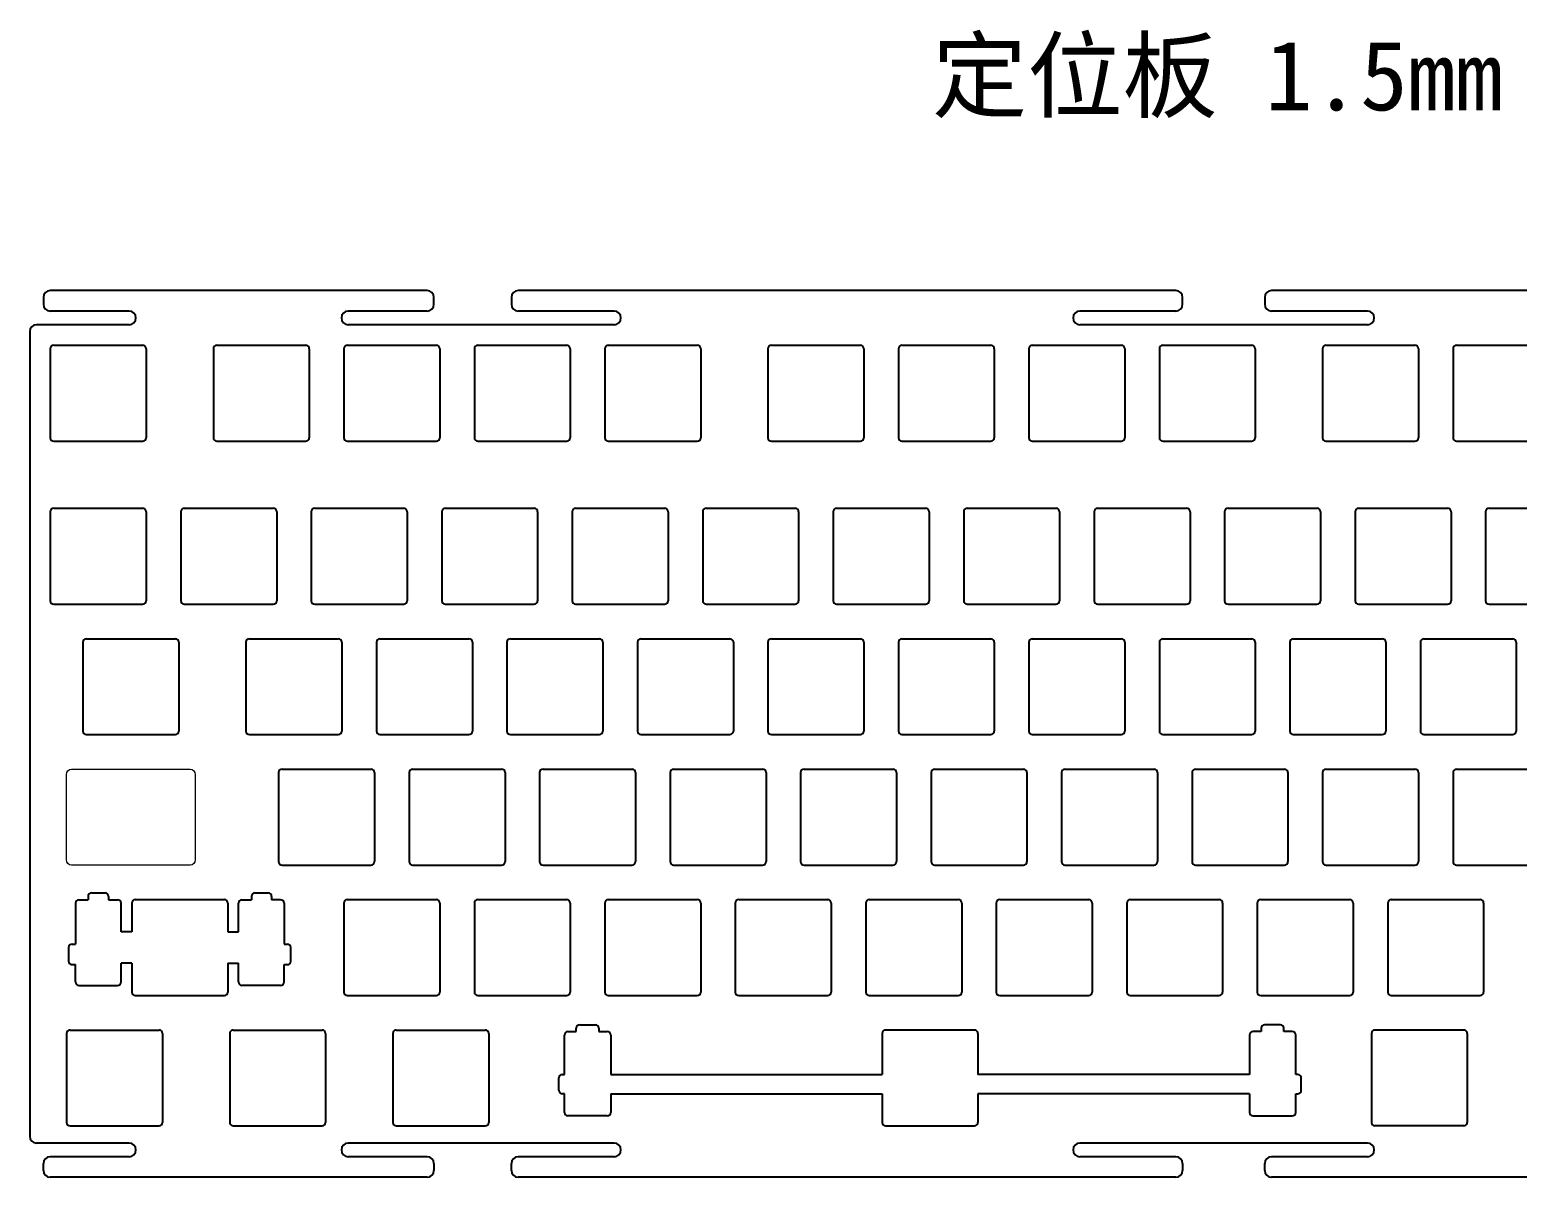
# Model space of a CAD drawing. Header units: millimetres. Extents: x 2242 to 2591, y 1821 to 1988.
# Drawn here: x 2242.2 to 2459.4, y 1820.9 to 1988.5 of the extents above; entities that cross this region are included whole.
import ezdxf

# ---------------------------------------------------------------- set-up
doc = ezdxf.new("R2010")
doc.units = ezdxf.units.MM
doc.layers.add('SUIT-00-06_PBL1', color=7, linetype='Continuous')
doc.styles.get("Standard").update_dxf_attribs({"font": 'arial.ttf'})

# ---------------------------------------------------------------- blocks, each defined once
blk = doc.blocks.new('block 72')
at = {"color": 7, "lineweight": 18}
blk.add_open_spline([(103.53, 179.04), (103.53, 179.04), (86.23, 179.04), (86.23, 179.04), (85.82, 179.04), (85.48, 178.7), (85.48, 178.29), (85.48, 178.29), (85.48, 165.79), (85.48, 165.79), (85.48, 165.37), (85.82, 165.04), (86.23, 165.04), (86.23, 165.04), (103.53, 165.04), (103.53, 165.04), (103.94, 165.04), (104.28, 165.37), (104.28, 165.79), (104.28, 165.79), (104.28, 178.29), (104.28, 178.29), (104.28, 178.7), (103.94, 179.04), (103.53, 179.04)], degree=3, knots=[0, 0, 0, 0, 1, 1, 1, 2, 2, 2, 3, 3, 3, 4, 4, 4, 5, 5, 5, 6, 6, 6, 7, 7, 7, 8, 8, 8, 8], dxfattribs=at)

msp = doc.modelspace()

# ---------------------------------------------------------------- linework, layer by layer
for p, q in [((2245.22, 1941.89), (2245.22, 1928.89)), ((2245.72, 1942.39), (2258.72, 1942.39)), ((2259.22, 1941.89), (2259.22, 1928.89)), ((2269.03, 1941.89), (2269.03, 1928.89)), ((2269.53, 1942.39), (2282.53, 1942.39)), ((2283.03, 1941.89), (2283.03, 1928.89)), ((2288.08, 1941.89), (2288.08, 1928.89)), ((2288.58, 1942.39), (2301.58, 1942.39)), ((2302.08, 1941.89), (2302.08, 1928.89)), ((2307.13, 1941.89), (2307.13, 1928.89)), ((2307.63, 1942.39), (2320.63, 1942.39)), ((2321.13, 1941.89), (2321.13, 1928.89)), ((2326.18, 1941.89), (2326.18, 1928.89)), ((2326.68, 1942.39), (2339.68, 1942.39)), ((2340.18, 1941.89), (2340.18, 1928.89)), ((2349.99, 1941.89), (2349.99, 1928.89)), ((2350.49, 1942.39), (2363.49, 1942.39)), ((2363.99, 1941.89), (2363.99, 1928.89)), ((2369.04, 1941.89), (2369.04, 1928.89)), ((2369.54, 1942.39), (2382.54, 1942.39)), ((2383.04, 1941.89), (2383.04, 1928.89)), ((2388.09, 1941.89), (2388.09, 1928.89)), ((2388.59, 1942.39), (2401.59, 1942.39)), ((2402.09, 1941.89), (2402.09, 1928.89)), ((2407.14, 1941.89), (2407.14, 1928.89)), ((2407.64, 1942.39), (2420.64, 1942.39)), ((2421.14, 1941.89), (2421.14, 1928.89)), ((2430.96, 1941.89), (2430.96, 1928.89)), ((2431.46, 1942.39), (2444.46, 1942.39)), ((2444.96, 1941.89), (2444.96, 1928.89)), ((2450.01, 1941.89), (2450.01, 1928.89)), ((2450.51, 1942.39), (2463.51, 1942.39)), ((2245.72, 1928.39), (2258.72, 1928.39)), ((2269.53, 1928.39), (2282.53, 1928.39)), ((2288.58, 1928.39), (2301.58, 1928.39)), ((2307.63, 1928.39), (2320.63, 1928.39)), ((2326.68, 1928.39), (2339.68, 1928.39)), ((2350.49, 1928.39), (2363.49, 1928.39)), ((2369.54, 1928.39), (2382.54, 1928.39)), ((2388.59, 1928.39), (2401.59, 1928.39)), ((2407.64, 1928.39), (2420.64, 1928.39)), ((2431.46, 1928.39), (2444.46, 1928.39)), ((2450.51, 1928.39), (2463.51, 1928.39)), ((2245.22, 1918.08), (2245.22, 1905.08)), ((2245.72, 1918.58), (2258.72, 1918.58)), ((2259.22, 1918.08), (2259.22, 1905.08)), ((2264.27, 1918.08), (2264.27, 1905.08)), ((2264.77, 1918.58), (2277.77, 1918.58)), ((2278.27, 1918.08), (2278.27, 1905.08)), ((2283.32, 1918.08), (2283.32, 1905.08)), ((2283.82, 1918.58), (2296.82, 1918.58)), ((2297.32, 1918.08), (2297.32, 1905.08)), ((2302.37, 1918.08), (2302.37, 1905.08)), ((2302.87, 1918.58), (2315.87, 1918.58)), ((2316.37, 1918.08), (2316.37, 1905.08)), ((2321.42, 1918.08), (2321.42, 1905.08)), ((2321.92, 1918.58), (2334.92, 1918.58)), ((2335.42, 1918.08), (2335.42, 1905.08)), ((2340.47, 1918.08), (2340.47, 1905.08)), ((2340.97, 1918.58), (2353.97, 1918.58)), ((2354.47, 1918.08), (2354.47, 1905.08)), ((2359.52, 1918.08), (2359.52, 1905.08)), ((2360.02, 1918.58), (2373.02, 1918.58)), ((2373.52, 1918.08), (2373.52, 1905.08)), ((2378.57, 1918.08), (2378.57, 1905.08)), ((2379.07, 1918.58), (2392.07, 1918.58)), ((2392.57, 1918.08), (2392.57, 1905.08)), ((2397.62, 1918.08), (2397.62, 1905.08)), ((2398.12, 1918.58), (2411.12, 1918.58)), ((2411.62, 1918.08), (2411.62, 1905.08)), ((2416.67, 1918.08), (2416.67, 1905.08)), ((2417.17, 1918.58), (2430.17, 1918.58)), ((2430.67, 1918.08), (2430.67, 1905.08)), ((2435.72, 1918.08), (2435.72, 1905.08)), ((2436.22, 1918.58), (2449.22, 1918.58)), ((2449.72, 1918.08), (2449.72, 1905.08)), ((2454.77, 1918.08), (2454.77, 1905.08)), ((2455.27, 1918.58), (2468.27, 1918.58)), ((2245.72, 1904.58), (2258.72, 1904.58)), ((2264.77, 1904.58), (2277.77, 1904.58)), ((2283.82, 1904.58), (2296.82, 1904.58)), ((2302.87, 1904.58), (2315.87, 1904.58)), ((2321.92, 1904.58), (2334.92, 1904.58)), ((2340.97, 1904.58), (2353.97, 1904.58)), ((2360.02, 1904.58), (2373.02, 1904.58)), ((2379.07, 1904.58), (2392.07, 1904.58)), ((2398.12, 1904.58), (2411.12, 1904.58)), ((2417.17, 1904.58), (2430.17, 1904.58)), ((2436.22, 1904.58), (2449.22, 1904.58)), ((2455.27, 1904.58), (2468.27, 1904.58)), ((2249.98, 1899.03), (2249.98, 1886.03)), ((2250.48, 1899.53), (2263.48, 1899.53)), ((2263.98, 1899.03), (2263.98, 1886.03)), ((2273.79, 1899.03), (2273.79, 1886.03)), ((2274.29, 1899.53), (2287.29, 1899.53)), ((2287.79, 1899.03), (2287.79, 1886.03)), ((2292.84, 1899.03), (2292.84, 1886.03)), ((2293.34, 1899.53), (2306.34, 1899.53)), ((2306.84, 1899.03), (2306.84, 1886.03)), ((2311.89, 1899.03), (2311.89, 1886.03)), ((2312.39, 1899.53), (2325.39, 1899.53)), ((2325.89, 1899.03), (2325.89, 1886.03)), ((2330.94, 1899.03), (2330.94, 1886.03)), ((2331.44, 1899.53), (2344.44, 1899.53)), ((2344.94, 1899.03), (2344.94, 1886.03)), ((2349.99, 1899.03), (2349.99, 1886.03)), ((2350.49, 1899.53), (2363.49, 1899.53)), ((2363.99, 1899.03), (2363.99, 1886.03)), ((2369.04, 1899.03), (2369.04, 1886.03)), ((2369.54, 1899.53), (2382.54, 1899.53)), ((2383.04, 1899.03), (2383.04, 1886.03)), ((2388.09, 1899.03), (2388.09, 1886.03)), ((2388.59, 1899.53), (2401.59, 1899.53)), ((2402.09, 1899.03), (2402.09, 1886.03)), ((2407.14, 1899.03), (2407.14, 1886.03)), ((2407.64, 1899.53), (2420.64, 1899.53)), ((2421.14, 1899.03), (2421.14, 1886.03)), ((2426.19, 1899.03), (2426.19, 1886.03)), ((2426.69, 1899.53), (2439.69, 1899.53)), ((2440.19, 1899.03), (2440.19, 1886.03)), ((2445.24, 1899.03), (2445.24, 1886.03)), ((2445.74, 1899.53), (2458.74, 1899.53)), ((2459.24, 1899.03), (2459.24, 1886.03)), ((2250.48, 1885.53), (2263.48, 1885.53)), ((2274.29, 1885.53), (2287.29, 1885.53)), ((2293.34, 1885.53), (2306.34, 1885.53)), ((2312.39, 1885.53), (2325.39, 1885.53)), ((2331.44, 1885.53), (2344.44, 1885.53)), ((2350.49, 1885.53), (2363.49, 1885.53)), ((2369.54, 1885.53), (2382.54, 1885.53)), ((2388.59, 1885.53), (2401.59, 1885.53)), ((2407.64, 1885.53), (2420.64, 1885.53)), ((2426.69, 1885.53), (2439.69, 1885.53)), ((2445.74, 1885.53), (2458.74, 1885.53)), ((2278.56, 1879.98), (2278.56, 1866.98)), ((2279.06, 1880.48), (2292.06, 1880.48)), ((2292.56, 1879.98), (2292.56, 1866.98)), ((2297.61, 1879.98), (2297.61, 1866.98)), ((2298.11, 1880.48), (2311.11, 1880.48)), ((2311.61, 1879.98), (2311.61, 1866.98)), ((2316.66, 1879.98), (2316.66, 1866.98)), ((2317.16, 1880.48), (2330.16, 1880.48)), ((2330.66, 1879.98), (2330.66, 1866.98)), ((2335.71, 1879.98), (2335.71, 1866.98)), ((2336.21, 1880.48), (2349.21, 1880.48)), ((2349.71, 1879.98), (2349.71, 1866.98)), ((2354.76, 1879.98), (2354.76, 1866.98)), ((2355.26, 1880.48), (2368.26, 1880.48)), ((2368.76, 1879.98), (2368.76, 1866.98)), ((2373.81, 1879.98), (2373.81, 1866.98)), ((2374.31, 1880.48), (2387.31, 1880.48)), ((2387.81, 1879.98), (2387.81, 1866.98)), ((2392.86, 1879.98), (2392.86, 1866.98)), ((2393.36, 1880.48), (2406.36, 1880.48)), ((2406.86, 1879.98), (2406.86, 1866.98)), ((2411.91, 1879.98), (2411.91, 1866.98)), ((2412.41, 1880.48), (2425.41, 1880.48)), ((2425.91, 1879.98), (2425.91, 1866.98)), ((2430.96, 1879.98), (2430.96, 1866.98)), ((2431.46, 1880.48), (2444.46, 1880.48)), ((2444.96, 1879.98), (2444.96, 1866.98)), ((2450.01, 1879.98), (2450.01, 1866.98)), ((2450.51, 1880.48), (2463.51, 1880.48)), ((2279.06, 1866.48), (2292.06, 1866.48)), ((2298.11, 1866.48), (2311.11, 1866.48)), ((2317.16, 1866.48), (2330.16, 1866.48)), ((2336.21, 1866.48), (2349.21, 1866.48)), ((2355.26, 1866.48), (2368.26, 1866.48)), ((2374.31, 1866.48), (2387.31, 1866.48)), ((2393.36, 1866.48), (2406.36, 1866.48)), ((2412.41, 1866.48), (2425.41, 1866.48)), ((2431.46, 1866.48), (2444.46, 1866.48)), ((2450.51, 1866.48), (2463.51, 1866.48)), ((2249.4, 1861.4), (2250.73, 1861.4)), ((2250.73, 1861.9), (2250.73, 1861.4)), ((2251.23, 1862.4), (2253.23, 1862.4)), ((2253.73, 1861.9), (2253.73, 1861.4)), ((2253.73, 1861.4), (2255.05, 1861.4)), ((2257.63, 1861.43), (2270.63, 1861.43)), ((2273.2, 1861.41), (2274.59, 1861.41)), ((2274.59, 1861.9), (2274.59, 1861.41)), ((2275.09, 1862.4), (2277.03, 1862.4)), ((2277.53, 1861.9), (2277.53, 1861.4)), ((2278.85, 1861.4), (2277.53, 1861.4)), ((2288.58, 1861.43), (2301.58, 1861.43)), ((2307.63, 1861.43), (2320.63, 1861.43)), ((2326.68, 1861.43), (2339.68, 1861.43)), ((2345.73, 1861.43), (2358.73, 1861.43)), ((2364.78, 1861.43), (2377.78, 1861.43)), ((2383.83, 1861.43), (2396.83, 1861.43)), ((2402.88, 1861.43), (2415.88, 1861.43)), ((2421.93, 1861.43), (2434.93, 1861.43)), ((2440.98, 1861.43), (2453.98, 1861.43)), ((2248.9, 1860.9), (2248.9, 1854.93)), ((2255.55, 1856.73), (2255.55, 1860.9)), ((2257.13, 1860.93), (2257.13, 1856.73)), ((2271.13, 1860.93), (2271.13, 1856.73)), ((2272.7, 1856.73), (2272.7, 1860.91)), ((2279.35, 1860.9), (2279.35, 1854.93)), ((2288.08, 1860.93), (2288.08, 1847.93)), ((2302.08, 1860.93), (2302.08, 1847.93)), ((2307.13, 1860.93), (2307.13, 1847.93)), ((2321.13, 1860.93), (2321.13, 1847.93)), ((2326.18, 1860.93), (2326.18, 1847.93)), ((2340.18, 1860.93), (2340.18, 1847.93)), ((2345.23, 1860.93), (2345.23, 1847.93)), ((2359.23, 1860.93), (2359.23, 1847.93)), ((2364.28, 1860.93), (2364.28, 1847.93)), ((2378.28, 1860.93), (2378.28, 1847.93)), ((2383.33, 1860.93), (2383.33, 1847.93)), ((2397.33, 1860.93), (2397.33, 1847.93)), ((2402.38, 1860.93), (2402.38, 1847.93)), ((2416.38, 1860.93), (2416.38, 1847.93)), ((2421.43, 1860.93), (2421.43, 1847.93)), ((2435.43, 1860.93), (2435.43, 1847.93)), ((2440.48, 1860.93), (2440.48, 1847.93)), ((2454.48, 1860.93), (2454.48, 1847.93)), ((2248.4, 1854.93), (2248.9, 1854.93)), ((2257.13, 1856.73), (2255.55, 1856.73)), ((2271.13, 1856.73), (2272.7, 1856.73)), ((2279.35, 1854.93), (2279.85, 1854.93)), ((2247.9, 1854.43), (2247.9, 1852.43)), ((2280.35, 1852.43), (2280.35, 1854.43)), ((2248.4, 1851.93), (2248.9, 1851.93)), ((2248.9, 1849.4), (2248.9, 1851.93)), ((2257.13, 1852.13), (2255.55, 1852.13)), ((2255.55, 1849.4), (2255.55, 1852.13)), ((2257.13, 1852.13), (2257.13, 1847.93)), ((2271.13, 1852.13), (2272.7, 1852.13)), ((2271.13, 1852.13), (2271.13, 1847.93)), ((2272.7, 1849.4), (2272.7, 1852.13)), ((2279.35, 1849.4), (2279.35, 1851.93)), ((2279.35, 1851.93), (2279.85, 1851.93)), ((2249.4, 1848.9), (2255.05, 1848.9)), ((2278.85, 1848.9), (2273.2, 1848.9)), ((2257.63, 1847.43), (2270.63, 1847.43)), ((2288.58, 1847.43), (2301.58, 1847.43)), ((2307.63, 1847.43), (2320.63, 1847.43)), ((2326.68, 1847.43), (2339.68, 1847.43)), ((2345.73, 1847.43), (2358.73, 1847.43)), ((2364.78, 1847.43), (2377.78, 1847.43)), ((2383.83, 1847.43), (2396.83, 1847.43)), ((2402.88, 1847.43), (2415.88, 1847.43)), ((2421.93, 1847.43), (2434.93, 1847.43)), ((2440.98, 1847.43), (2453.98, 1847.43)), ((2247.6, 1841.88), (2247.6, 1828.88)), ((2247.6, 1841.88), (2247.6, 1828.88)), ((2248.1, 1842.38), (2261.1, 1842.38)), ((2248.1, 1842.38), (2261.1, 1842.38)), ((2261.6, 1841.88), (2261.6, 1828.88)), ((2261.6, 1841.88), (2261.6, 1828.88)), ((2271.41, 1841.88), (2271.41, 1828.88)), ((2271.41, 1841.88), (2271.41, 1828.88)), ((2271.91, 1842.38), (2284.91, 1842.38)), ((2271.91, 1842.38), (2284.91, 1842.38)), ((2285.41, 1841.88), (2285.41, 1828.88)), ((2285.41, 1841.88), (2285.41, 1828.88)), ((2295.23, 1841.88), (2295.23, 1828.88)), ((2295.23, 1841.88), (2295.23, 1828.88)), ((2295.73, 1842.38), (2308.73, 1842.38)), ((2295.73, 1842.38), (2308.73, 1842.38)), ((2309.23, 1841.88), (2309.23, 1828.88)), ((2309.23, 1841.88), (2309.23, 1828.88)), ((2438.1, 1841.88), (2438.1, 1828.88)), ((2438.1, 1841.88), (2438.1, 1828.88)), ((2451.6, 1842.38), (2438.6, 1842.38)), ((2451.6, 1842.38), (2438.6, 1842.38)), ((2452.1, 1841.88), (2452.1, 1828.88)), ((2452.1, 1841.88), (2452.1, 1828.88)), ((2327.04, 1835.88), (2366.66, 1835.88)), ((2420.29, 1835.88), (2380.66, 1835.88)), ((2327.04, 1833.08), (2366.66, 1833.08)), ((2420.29, 1833.08), (2380.66, 1833.08)), ((2248.1, 1828.38), (2261.1, 1828.38)), ((2248.1, 1828.38), (2261.1, 1828.38)), ((2271.91, 1828.38), (2284.91, 1828.38)), ((2271.91, 1828.38), (2284.91, 1828.38)), ((2295.73, 1828.38), (2308.73, 1828.38)), ((2295.73, 1828.38), (2308.73, 1828.38)), ((2451.6, 1828.38), (2438.6, 1828.38)), ((2451.6, 1828.38), (2438.6, 1828.38))]:
    msp.add_line(p, q)
at = {"color": 0}
for p, q in [((2320.29, 1835.88), (2320.29, 1841.65)), ((2320.79, 1842.15), (2322.01, 1842.15)), ((2322.01, 1842.15), (2322.01, 1842.63)), ((2322.51, 1843.13), (2324.81, 1843.13)), ((2325.31, 1842.63), (2325.31, 1842.15)), ((2325.31, 1842.15), (2326.54, 1842.15)), ((2327.04, 1841.65), (2327.04, 1835.88)), ((2366.66, 1841.88), (2366.66, 1835.88)), ((2380.16, 1842.38), (2367.16, 1842.38)), ((2380.66, 1841.88), (2380.66, 1835.88)), ((2420.29, 1841.65), (2420.29, 1835.88)), ((2422.01, 1842.15), (2420.79, 1842.15)), ((2422.01, 1842.63), (2422.01, 1842.15)), ((2424.81, 1843.13), (2422.51, 1843.13)), ((2425.31, 1842.15), (2425.31, 1842.63)), ((2426.54, 1842.15), (2425.31, 1842.15)), ((2427.04, 1835.88), (2427.04, 1841.65)), ((2319.46, 1833.58), (2319.46, 1835.38)), ((2319.96, 1835.88), (2320.29, 1835.88)), ((2427.36, 1835.88), (2427.04, 1835.88)), ((2427.86, 1833.58), (2427.86, 1835.38)), ((2320.29, 1833.08), (2319.96, 1833.08)), ((2320.29, 1830.35), (2320.29, 1833.08)), ((2327.04, 1833.08), (2327.04, 1830.35)), ((2366.66, 1833.08), (2366.66, 1828.88)), ((2380.66, 1833.08), (2380.66, 1828.88)), ((2420.29, 1833.08), (2420.29, 1830.35)), ((2427.04, 1830.35), (2427.04, 1833.08)), ((2427.04, 1833.08), (2427.36, 1833.08)), ((2326.54, 1829.85), (2320.79, 1829.85)), ((2420.79, 1829.85), (2426.54, 1829.85)), ((2367.16, 1828.38), (2380.16, 1828.38))]:
    msp.add_line(p, q, dxfattribs=at)
for centre, radius, start, end in [((2256.72, 1946.39), 1, 270, 90), ((2288.72, 1946.39), 1, 90, 270), ((2327.53, 1946.39), 1, 270, 90), ((2395.53, 1946.39), 1, 90, 270), ((2437.52, 1946.39), 1, 270, 90), ((2245.72, 1941.89), 0.5, 90, 180), ((2258.72, 1941.89), 0.5, 360, 90), ((2269.53, 1941.89), 0.5, 90, 180), ((2282.53, 1941.89), 0.5, 360, 90), ((2288.58, 1941.89), 0.5, 90, 180), ((2301.58, 1941.89), 0.5, 360, 90), ((2307.63, 1941.89), 0.5, 90, 180), ((2320.63, 1941.89), 0.5, 360, 90), ((2326.68, 1941.89), 0.5, 90, 180), ((2339.68, 1941.89), 0.5, 360, 90), ((2350.49, 1941.89), 0.5, 90, 180), ((2363.49, 1941.89), 0.5, 360, 90), ((2369.54, 1941.89), 0.5, 90, 180), ((2382.54, 1941.89), 0.5, 360, 90), ((2388.59, 1941.89), 0.5, 90, 180), ((2401.59, 1941.89), 0.5, 360, 90), ((2407.64, 1941.89), 0.5, 90, 180), ((2420.64, 1941.89), 0.5, 360, 90), ((2431.46, 1941.89), 0.5, 90, 180), ((2444.46, 1941.89), 0.5, 360, 90), ((2450.51, 1941.89), 0.5, 90, 180), ((2245.72, 1928.89), 0.5, 180, 270), ((2258.72, 1928.89), 0.5, 270, 360), ((2269.53, 1928.89), 0.5, 180, 270), ((2282.53, 1928.89), 0.5, 270, 360), ((2288.58, 1928.89), 0.5, 180, 270), ((2301.58, 1928.89), 0.5, 270, 360), ((2307.63, 1928.89), 0.5, 180, 270), ((2320.63, 1928.89), 0.5, 270, 360), ((2326.68, 1928.89), 0.5, 180, 270), ((2339.68, 1928.89), 0.5, 270, 360), ((2350.49, 1928.89), 0.5, 180, 270), ((2363.49, 1928.89), 0.5, 270, 360), ((2369.54, 1928.89), 0.5, 180, 270), ((2382.54, 1928.89), 0.5, 270, 360), ((2388.59, 1928.89), 0.5, 180, 270), ((2401.59, 1928.89), 0.5, 270, 360), ((2407.64, 1928.89), 0.5, 180, 270), ((2420.64, 1928.89), 0.5, 270, 360), ((2431.46, 1928.89), 0.5, 180, 270), ((2444.46, 1928.89), 0.5, 270, 360), ((2450.51, 1928.89), 0.5, 180, 270), ((2245.72, 1918.08), 0.5, 90, 180), ((2258.72, 1918.08), 0.5, 360, 90), ((2264.77, 1918.08), 0.5, 90, 180), ((2277.77, 1918.08), 0.5, 360, 90), ((2283.82, 1918.08), 0.5, 90, 180), ((2296.82, 1918.08), 0.5, 360, 90), ((2302.87, 1918.08), 0.5, 90, 180), ((2315.87, 1918.08), 0.5, 360, 90), ((2321.92, 1918.08), 0.5, 90, 180), ((2334.92, 1918.08), 0.5, 360, 90), ((2340.97, 1918.08), 0.5, 90, 180), ((2353.97, 1918.08), 0.5, 360, 90), ((2360.02, 1918.08), 0.5, 90, 180), ((2373.02, 1918.08), 0.5, 360, 90), ((2379.07, 1918.08), 0.5, 90, 180), ((2392.07, 1918.08), 0.5, 360, 90), ((2398.12, 1918.08), 0.5, 90, 180), ((2411.12, 1918.08), 0.5, 360, 90), ((2417.17, 1918.08), 0.5, 90, 180), ((2430.17, 1918.08), 0.5, 360, 90), ((2436.22, 1918.08), 0.5, 90, 180), ((2449.22, 1918.08), 0.5, 360, 90), ((2455.27, 1918.08), 0.5, 90, 180), ((2245.72, 1905.08), 0.5, 180, 270), ((2258.72, 1905.08), 0.5, 270, 360), ((2264.77, 1905.08), 0.5, 180, 270), ((2277.77, 1905.08), 0.5, 270, 360), ((2283.82, 1905.08), 0.5, 180, 270), ((2296.82, 1905.08), 0.5, 270, 360), ((2302.87, 1905.08), 0.5, 180, 270), ((2315.87, 1905.08), 0.5, 270, 360), ((2321.92, 1905.08), 0.5, 180, 270), ((2334.92, 1905.08), 0.5, 270, 360), ((2340.97, 1905.08), 0.5, 180, 270), ((2353.97, 1905.08), 0.5, 270, 360), ((2360.02, 1905.08), 0.5, 180, 270), ((2373.02, 1905.08), 0.5, 270, 360), ((2379.07, 1905.08), 0.5, 180, 270), ((2392.07, 1905.08), 0.5, 270, 360), ((2398.12, 1905.08), 0.5, 180, 270), ((2411.12, 1905.08), 0.5, 270, 360), ((2417.17, 1905.08), 0.5, 180, 270), ((2430.17, 1905.08), 0.5, 270, 360), ((2436.22, 1905.08), 0.5, 180, 270), ((2449.22, 1905.08), 0.5, 270, 360), ((2455.27, 1905.08), 0.5, 180, 270), ((2250.48, 1899.03), 0.5, 90, 180), ((2263.48, 1899.03), 0.5, 360, 90), ((2274.29, 1899.03), 0.5, 90, 180), ((2287.29, 1899.03), 0.5, 360, 90), ((2293.34, 1899.03), 0.5, 90, 180), ((2306.34, 1899.03), 0.5, 360, 90), ((2312.39, 1899.03), 0.5, 90, 180), ((2325.39, 1899.03), 0.5, 360, 90), ((2331.44, 1899.03), 0.5, 90, 180), ((2344.44, 1899.03), 0.5, 360, 90), ((2350.49, 1899.03), 0.5, 90, 180), ((2363.49, 1899.03), 0.5, 360, 90), ((2369.54, 1899.03), 0.5, 90, 180), ((2382.54, 1899.03), 0.5, 360, 90), ((2388.59, 1899.03), 0.5, 90, 180), ((2401.59, 1899.03), 0.5, 360, 90), ((2407.64, 1899.03), 0.5, 90, 180), ((2420.64, 1899.03), 0.5, 360, 90), ((2426.69, 1899.03), 0.5, 90, 180), ((2439.69, 1899.03), 0.5, 360, 90), ((2445.74, 1899.03), 0.5, 90, 180), ((2458.74, 1899.03), 0.5, 360, 90), ((2250.48, 1886.03), 0.5, 180, 270), ((2263.48, 1886.03), 0.5, 270, 360), ((2274.29, 1886.03), 0.5, 180, 270), ((2287.29, 1886.03), 0.5, 270, 360), ((2293.34, 1886.03), 0.5, 180, 270), ((2306.34, 1886.03), 0.5, 270, 360), ((2312.39, 1886.03), 0.5, 180, 270), ((2325.39, 1886.03), 0.5, 270, 360), ((2331.44, 1886.03), 0.5, 180, 270), ((2344.44, 1886.03), 0.5, 270, 360), ((2350.49, 1886.03), 0.5, 180, 270), ((2363.49, 1886.03), 0.5, 270, 360), ((2369.54, 1886.03), 0.5, 180, 270), ((2382.54, 1886.03), 0.5, 270, 360), ((2388.59, 1886.03), 0.5, 180, 270), ((2401.59, 1886.03), 0.5, 270, 360), ((2407.64, 1886.03), 0.5, 180, 270), ((2420.64, 1886.03), 0.5, 270, 360), ((2426.69, 1886.03), 0.5, 180, 270), ((2439.69, 1886.03), 0.5, 270, 360), ((2445.74, 1886.03), 0.5, 180, 270), ((2458.74, 1886.03), 0.5, 270, 360), ((2279.06, 1879.98), 0.5, 90, 180), ((2292.06, 1879.98), 0.5, 360, 90), ((2298.11, 1879.98), 0.5, 90, 180), ((2311.11, 1879.98), 0.5, 360, 90), ((2317.16, 1879.98), 0.5, 90, 180), ((2330.16, 1879.98), 0.5, 360, 90), ((2336.21, 1879.98), 0.5, 90, 180), ((2349.21, 1879.98), 0.5, 360, 90), ((2355.26, 1879.98), 0.5, 90, 180), ((2368.26, 1879.98), 0.5, 360, 90), ((2374.31, 1879.98), 0.5, 90, 180), ((2387.31, 1879.98), 0.5, 360, 90), ((2393.36, 1879.98), 0.5, 90, 180), ((2406.36, 1879.98), 0.5, 360, 90), ((2412.41, 1879.98), 0.5, 90, 180), ((2425.41, 1879.98), 0.5, 360, 90), ((2431.46, 1879.98), 0.5, 90, 180), ((2444.46, 1879.98), 0.5, 360, 90), ((2450.51, 1879.98), 0.5, 90, 180), ((2279.06, 1866.98), 0.5, 180, 270), ((2292.06, 1866.98), 0.5, 270, 360), ((2298.11, 1866.98), 0.5, 180, 270), ((2311.11, 1866.98), 0.5, 270, 360), ((2317.16, 1866.98), 0.5, 180, 270), ((2330.16, 1866.98), 0.5, 270, 360), ((2336.21, 1866.98), 0.5, 180, 270), ((2349.21, 1866.98), 0.5, 270, 360), ((2355.26, 1866.98), 0.5, 180, 270), ((2368.26, 1866.98), 0.5, 270, 360), ((2374.31, 1866.98), 0.5, 180, 270), ((2387.31, 1866.98), 0.5, 270, 360), ((2393.36, 1866.98), 0.5, 180, 270), ((2406.36, 1866.98), 0.5, 270, 360), ((2412.41, 1866.98), 0.5, 180, 270), ((2425.41, 1866.98), 0.5, 270, 360), ((2431.46, 1866.98), 0.5, 180, 270), ((2444.46, 1866.98), 0.5, 270, 360), ((2450.51, 1866.98), 0.5, 180, 270), ((2249.4, 1860.9), 0.5, 90, 180), ((2251.23, 1861.9), 0.5, 90, 180), ((2253.23, 1861.9), 0.5, 0, 90), ((2255.05, 1860.9), 0.5, 0, 90), ((2257.63, 1860.93), 0.5, 90, 180), ((2270.63, 1860.93), 0.5, 0, 90), ((2273.2, 1860.91), 0.5, 90, 180), ((2275.09, 1861.9), 0.5, 90, 180), ((2277.03, 1861.9), 0.5, 0, 90), ((2278.85, 1860.9), 0.5, 0, 90), ((2288.58, 1860.93), 0.5, 90, 180), ((2301.58, 1860.93), 0.5, 360, 90), ((2307.63, 1860.93), 0.5, 90, 180), ((2320.63, 1860.93), 0.5, 360, 90), ((2326.68, 1860.93), 0.5, 90, 180), ((2339.68, 1860.93), 0.5, 360, 90), ((2345.73, 1860.93), 0.5, 90, 180), ((2358.73, 1860.93), 0.5, 360, 90), ((2364.78, 1860.93), 0.5, 90, 180), ((2377.78, 1860.93), 0.5, 360, 90), ((2383.83, 1860.93), 0.5, 90, 180), ((2396.83, 1860.93), 0.5, 360, 90), ((2402.88, 1860.93), 0.5, 90, 180), ((2415.88, 1860.93), 0.5, 360, 90), ((2421.93, 1860.93), 0.5, 90, 180), ((2434.93, 1860.93), 0.5, 360, 90), ((2440.98, 1860.93), 0.5, 90, 180), ((2453.98, 1860.93), 0.5, 360, 90), ((2248.4, 1854.43), 0.5, 90, 180), ((2279.85, 1854.43), 0.5, 360, 90), ((2248.4, 1852.43), 0.5, 180, 270), ((2279.85, 1852.43), 0.5, 270, 360), ((2249.4, 1849.4), 0.5, 180, 270), ((2255.05, 1849.4), 0.5, 270, 0), ((2273.2, 1849.4), 0.5, 180, 270), ((2278.85, 1849.4), 0.5, 270, 360), ((2257.63, 1847.93), 0.5, 180, 270), ((2270.63, 1847.93), 0.5, 270, 0), ((2288.58, 1847.93), 0.5, 180, 270), ((2301.58, 1847.93), 0.5, 270, 360), ((2307.63, 1847.93), 0.5, 180, 270), ((2320.63, 1847.93), 0.5, 270, 360), ((2326.68, 1847.93), 0.5, 180, 270), ((2339.68, 1847.93), 0.5, 270, 360), ((2345.73, 1847.93), 0.5, 180, 270), ((2358.73, 1847.93), 0.5, 270, 360), ((2364.78, 1847.93), 0.5, 180, 270), ((2377.78, 1847.93), 0.5, 270, 360), ((2383.83, 1847.93), 0.5, 180, 270), ((2396.83, 1847.93), 0.5, 270, 360), ((2402.88, 1847.93), 0.5, 180, 270), ((2415.88, 1847.93), 0.5, 270, 360), ((2421.93, 1847.93), 0.5, 180, 270), ((2434.93, 1847.93), 0.5, 270, 360), ((2440.98, 1847.93), 0.5, 180, 270), ((2453.98, 1847.93), 0.5, 270, 360), ((2248.1, 1841.88), 0.5, 90, 180), ((2248.1, 1841.88), 0.5, 90, 180), ((2261.1, 1841.88), 0.5, 0, 90), ((2261.1, 1841.88), 0.5, 0, 90), ((2271.91, 1841.88), 0.5, 90, 180), ((2271.91, 1841.88), 0.5, 90, 180), ((2284.91, 1841.88), 0.5, 0, 90), ((2284.91, 1841.88), 0.5, 0, 90), ((2295.73, 1841.88), 0.5, 90, 180), ((2295.73, 1841.88), 0.5, 90, 180), ((2308.73, 1841.88), 0.5, 0, 90), ((2308.73, 1841.88), 0.5, 0, 90), ((2438.6, 1841.88), 0.5, 90, 180), ((2438.6, 1841.88), 0.5, 90, 180), ((2451.6, 1841.88), 0.5, 360, 90), ((2451.6, 1841.88), 0.5, 360, 90), ((2248.1, 1828.88), 0.5, 180, 270), ((2248.1, 1828.88), 0.5, 180, 270), ((2261.1, 1828.88), 0.5, 270, 0), ((2261.1, 1828.88), 0.5, 270, 0), ((2271.91, 1828.88), 0.5, 180, 270), ((2271.91, 1828.88), 0.5, 180, 270), ((2284.91, 1828.88), 0.5, 270, 0), ((2284.91, 1828.88), 0.5, 270, 0), ((2295.73, 1828.88), 0.5, 180, 270), ((2295.73, 1828.88), 0.5, 180, 270), ((2308.73, 1828.88), 0.5, 270, 0), ((2308.73, 1828.88), 0.5, 270, 0), ((2438.6, 1828.88), 0.5, 180, 270), ((2438.6, 1828.88), 0.5, 180, 270), ((2451.6, 1828.88), 0.5, 270, 360), ((2451.6, 1828.88), 0.5, 270, 360), ((2256.72, 1824.88), 1, 270, 90), ((2288.72, 1824.88), 1, 90, 270), ((2327.53, 1824.88), 1, 270, 90), ((2395.53, 1824.88), 1, 90, 270), ((2437.52, 1824.88), 1, 270, 90)]:
    msp.add_arc(centre, radius, start, end)
for centre, start, end in [((2320.79, 1841.65), 90, 180), ((2322.51, 1842.63), 90, 180), ((2324.81, 1842.63), 0, 90), ((2326.54, 1841.65), 0, 90), ((2367.16, 1841.88), 90, 180), ((2380.16, 1841.88), 0, 90), ((2420.79, 1841.65), 90, 180), ((2422.51, 1842.63), 90, 180), ((2424.81, 1842.63), 0, 90), ((2426.54, 1841.65), 0, 90), ((2319.96, 1835.38), 90, 180), ((2427.36, 1835.38), 0, 90), ((2319.96, 1833.58), 180, 270), ((2427.36, 1833.58), 270, 0), ((2320.79, 1830.35), 180, 270), ((2326.54, 1830.35), 270, 0), ((2367.16, 1828.88), 180, 270), ((2380.16, 1828.88), 270, 0), ((2420.79, 1830.35), 180, 270), ((2426.54, 1830.35), 270, 0)]:
    msp.add_arc(centre, 0.5, start, end, dxfattribs=at)
at = {"layer": 'SUIT-00-06_PBL1', "color": 7, "linetype": 'Continuous'}
for p, q in [((2300.22, 1950.39), (2245.22, 1950.39)), ((2409.53, 1950.39), (2313.53, 1950.39)), ((2519.52, 1950.39), (2423.52, 1950.39)), ((2244.22, 1949.39), (2244.22, 1948.39)), ((2301.22, 1948.39), (2301.22, 1949.39)), ((2312.53, 1949.39), (2312.53, 1948.39)), ((2410.53, 1948.39), (2410.53, 1949.39)), ((2422.52, 1949.39), (2422.52, 1948.39)), ((2256.72, 1947.39), (2245.22, 1947.39)), ((2300.22, 1947.39), (2288.72, 1947.39)), ((2327.53, 1947.39), (2313.53, 1947.39)), ((2409.53, 1947.39), (2395.53, 1947.39)), ((2437.52, 1947.39), (2423.52, 1947.39)), ((2242.22, 1944.39), (2242.22, 1826.88)), ((2256.72, 1945.39), (2243.22, 1945.39)), ((2327.53, 1945.39), (2288.72, 1945.39)), ((2437.52, 1945.39), (2395.53, 1945.39)), ((2256.72, 1825.88), (2243.22, 1825.88)), ((2327.53, 1825.88), (2288.72, 1825.88)), ((2437.52, 1825.88), (2395.53, 1825.88)), ((2244.22, 1821.88), (2244.22, 1822.88)), ((2256.72, 1823.88), (2245.22, 1823.88)), ((2300.22, 1823.88), (2288.72, 1823.88)), ((2301.22, 1822.88), (2301.22, 1821.88)), ((2312.53, 1821.88), (2312.53, 1822.88)), ((2327.53, 1823.88), (2313.53, 1823.88)), ((2409.53, 1823.88), (2395.53, 1823.88)), ((2410.53, 1822.88), (2410.53, 1821.88)), ((2422.52, 1821.88), (2422.52, 1822.88)), ((2437.52, 1823.88), (2423.52, 1823.88)), ((2300.22, 1820.88), (2245.22, 1820.88)), ((2409.53, 1820.88), (2313.53, 1820.88)), ((2519.52, 1820.88), (2423.52, 1820.88))]:
    msp.add_line(p, q, dxfattribs=at)
for centre, start, end in [((2245.22, 1949.39), 90, 180), ((2300.22, 1949.39), 0, 90), ((2313.53, 1949.39), 90, 180), ((2409.53, 1949.39), 0, 90), ((2423.52, 1949.39), 90, 180), ((2245.22, 1948.39), 180, 270), ((2300.22, 1948.39), 270, 0), ((2313.53, 1948.39), 180, 270), ((2409.53, 1948.39), 270, 0), ((2423.52, 1948.39), 180, 270), ((2243.22, 1944.39), 90, 180), ((2243.22, 1826.88), 180, 270), ((2245.22, 1822.88), 90, 180), ((2300.22, 1822.88), 0, 90), ((2313.53, 1822.88), 90, 180), ((2409.53, 1822.88), 0, 90), ((2423.52, 1822.88), 90, 180), ((2245.22, 1821.88), 180, 270), ((2300.22, 1821.88), 270, 0), ((2313.53, 1821.88), 180, 270), ((2409.53, 1821.88), 270, 0), ((2423.52, 1821.88), 180, 270)]:
    msp.add_arc(centre, 1, start, end, dxfattribs=at)

# ---------------------------------------------------------------- block references
msp.add_blockref('block 72', (2162.1, 1701.43))

# ---------------------------------------------------------------- texts
at = {"insert": (2373.95, 1986.9), "char_height": 10.1924, "width": 4090.9322, "attachment_point": 1}
msp.add_mtext('{\\fSimHei|b0|i0|c134|p49;定位板 1.5mm}', dxfattribs=at)

doc.saveas('drawing.dxf')
